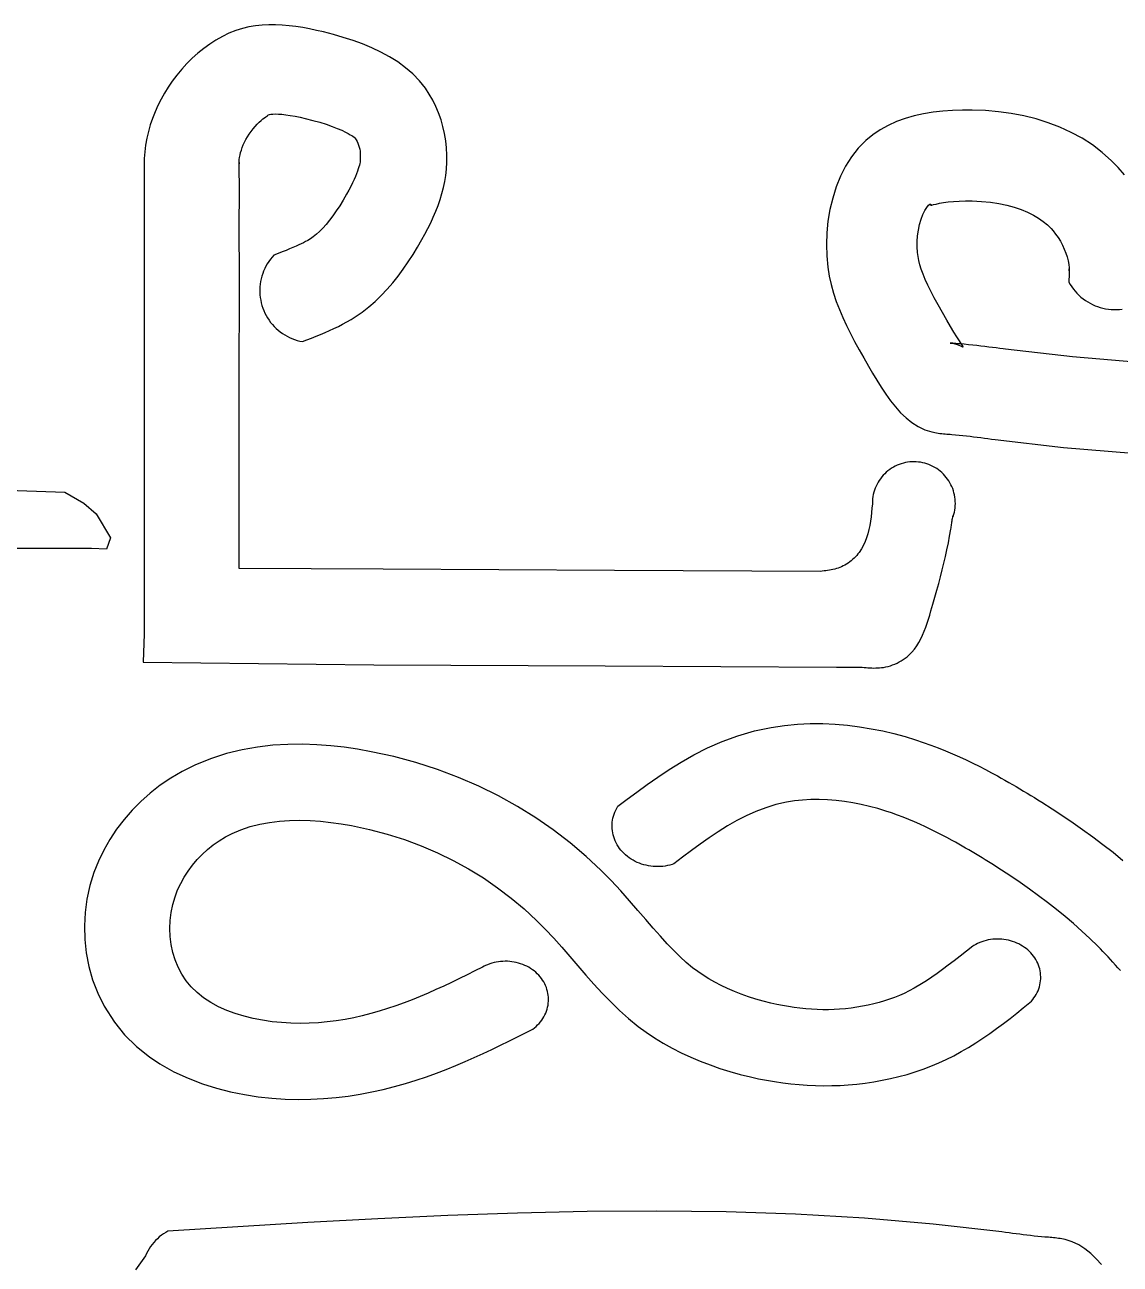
# Model space of a CAD drawing. Extents: x -2.65 to 2.61, y -1.31 to 1.34.
# Drawn here: x -1.019 to -0.416, y -0.213 to 0.469 of the extents above; entities that cross this region are included whole.
import ezdxf

# ---------------------------------------------------------------- set-up
doc = ezdxf.new("R2010")
doc.units = 0
doc.layers.add('2', color=7, linetype='CONTINUOUS')

msp = doc.modelspace()

# ---------------------------------------------------------------- linework, layer by layer
at = {"layer": '2', "color": 7, "linetype": 'CONTINUOUS', "flags": 128}
for points in [[(-0.508091, 0.198581), (-0.507832, 0.198715), (-0.507485, 0.199859), (-0.507199, 0.201019), (-0.506974, 0.202193), (-0.506811, 0.203377), (-0.50671, 0.204568), (-0.506671, 0.205762), (-0.506695, 0.206957), (-0.506781, 0.208149), (-0.50693, 0.209335), (-0.50714, 0.210511), (-0.507412, 0.211675), (-0.507744, 0.212823), (-0.508136, 0.213952), (-0.508587, 0.215059), (-0.509095, 0.216141), (-0.509658, 0.217194), (-0.510276, 0.218217), (-0.510947, 0.219206), (-0.511669, 0.220159), (-0.512439, 0.221073), (-0.513257, 0.221945), (-0.514118, 0.222773), (-0.515022, 0.223554), (-0.515966, 0.224288), (-0.516947, 0.224971), (-0.517962, 0.225602), (-0.519009, 0.226178), (-0.520084, 0.226699), (-0.521185, 0.227164), (-0.522309, 0.22757), (-0.523453, 0.227916), (-0.524613, 0.228202), (-0.525787, 0.228427), (-0.526971, 0.228591), (-0.528162, 0.228692), (-0.529356, 0.228731), (-0.530551, 0.228707), (-0.531743, 0.22862), (-0.532929, 0.228472), (-0.534105, 0.228261), (-0.535269, 0.227989), (-0.536417, 0.227657), (-0.537546, 0.227265), (-0.538653, 0.226815), (-0.539735, 0.226307), (-0.540789, 0.225743), (-0.541812, 0.225125), (-0.542801, 0.224454), (-0.543753, 0.223733), (-0.544667, 0.222962), (-0.545539, 0.222145), (-0.546367, 0.221283), (-0.547149, 0.220379), (-0.547882, 0.219435), (-0.548565, 0.218455), (-0.549196, 0.21744), (-0.549773, 0.216393), (-0.550294, 0.215317), (-0.550758, 0.214216), (-0.551164, 0.213092), (-0.55151, 0.211948), (-0.551797, 0.210788), (-0.552022, 0.209614), (-0.552185, 0.20843), (-0.552286, 0.20724), (-0.552325, 0.206045), (-0.552324, 0.205651), (-0.552552, 0.203234), (-0.552796, 0.200826), (-0.553072, 0.198433), (-0.553396, 0.196063), (-0.553783, 0.193725), (-0.55425, 0.191427), (-0.554813, 0.189175), (-0.555487, 0.186979), (-0.556289, 0.184845), (-0.557234, 0.182783), (-0.558339, 0.180799), (-0.559619, 0.178901), (-0.560259, 0.178074), (-0.560936, 0.17727), (-0.561649, 0.176489), (-0.562395, 0.175736), (-0.563172, 0.175012), (-0.56398, 0.174321), (-0.564815, 0.173664), (-0.565677, 0.173046), (-0.566562, 0.172467), (-0.56747, 0.171931), (-0.568399, 0.171441), (-0.569346, 0.170998), (-0.570256, 0.170626), (-0.57118, 0.170295), (-0.572116, 0.170001), (-0.573063, 0.169741), (-0.57402, 0.169512), (-0.574986, 0.169309), (-0.575959, 0.169128), (-0.576939, 0.168966), (-0.577924, 0.168819), (-0.578912, 0.168683), (-0.579903, 0.168555), (-0.580895, 0.16843), (-0.694221, 0.168961), (-0.821516, 0.169615), (-0.900646, 0.170039), (-0.900648, 0.179353), (-0.900652, 0.194139), (-0.900653, 0.208924), (-0.900654, 0.223709), (-0.900653, 0.238492), (-0.90065, 0.253275), (-0.900646, 0.268057), (-0.900639, 0.282838), (-0.900629, 0.297622), (-0.900627, 0.301652), (-0.900624, 0.305685), (-0.900621, 0.30972), (-0.900618, 0.313757), (-0.900616, 0.317796), (-0.900615, 0.321837), (-0.900614, 0.32588), (-0.900614, 0.329925), (-0.900616, 0.333973), (-0.900619, 0.338023), (-0.900623, 0.342075), (-0.90063, 0.346121), (-0.900633, 0.347899), (-0.900636, 0.349671), (-0.900639, 0.351436), (-0.900642, 0.353196), (-0.900645, 0.354949), (-0.900647, 0.356696), (-0.900647, 0.358436), (-0.900647, 0.360171), (-0.900645, 0.361899), (-0.900642, 0.363621), (-0.900637, 0.365337), (-0.90063, 0.367057), (-0.900623, 0.368479), (-0.900615, 0.369923), (-0.900606, 0.37139), (-0.900598, 0.37288), (-0.900591, 0.374392), (-0.900585, 0.375928), (-0.900583, 0.377486), (-0.900583, 0.379068), (-0.900588, 0.380672), (-0.900598, 0.382299), (-0.900614, 0.383949), (-0.900637, 0.38557), (-0.900654, 0.386617), (-0.900672, 0.387594), (-0.900689, 0.388502), (-0.900704, 0.38934), (-0.900716, 0.390109), (-0.900724, 0.390808), (-0.900728, 0.391437), (-0.900729, 0.391996), (-0.900727, 0.392485), (-0.900722, 0.392904), (-0.900715, 0.393252), (-0.900773, 0.392556), (-0.900755, 0.3937), (-0.900667, 0.394899), (-0.900504, 0.396153), (-0.90026, 0.397458), (-0.899934, 0.398808), (-0.899521, 0.400198), (-0.899019, 0.40162), (-0.898428, 0.403068), (-0.897747, 0.404531), (-0.896977, 0.406003), (-0.89612, 0.407474), (-0.895226, 0.408872), (-0.894156, 0.410387), (-0.893037, 0.411829), (-0.891892, 0.413174), (-0.890748, 0.414404), (-0.889632, 0.415501), (-0.888575, 0.416454), (-0.887607, 0.417257), (-0.886759, 0.417908), (-0.886062, 0.418415), (-0.885542, 0.41879), (-0.885218, 0.419057), (-0.884891, 0.419294), (-0.884581, 0.419479), (-0.884032, 0.419668), (-0.883215, 0.419835), (-0.882118, 0.419958), (-0.880738, 0.420011), (-0.879081, 0.419977), (-0.877159, 0.419842), (-0.874985, 0.419597), (-0.872578, 0.419237), (-0.869952, 0.418761), (-0.867125, 0.418174), (-0.864348, 0.41754), (-0.860227, 0.41651), (-0.856361, 0.415437), (-0.852795, 0.414333), (-0.84957, 0.413213), (-0.846725, 0.412105), (-0.844292, 0.411044), (-0.84229, 0.410072), (-0.84072, 0.409234), (-0.839558, 0.408576), (-0.83875, 0.408127), (-0.838211, 0.40789), (-0.83741, 0.407173), (-0.837082, 0.406892), (-0.836687, 0.406415), (-0.836255, 0.405757), (-0.835816, 0.404939), (-0.835395, 0.403988), (-0.83501, 0.402933), (-0.834676, 0.401808), (-0.834403, 0.400649), (-0.834196, 0.39949), (-0.834054, 0.398369), (-0.834057, 0.39445), (-0.834198, 0.393439), (-0.834351, 0.392775), (-0.834561, 0.391892), (-0.834834, 0.390896), (-0.83518, 0.389774), (-0.835612, 0.388515), (-0.836142, 0.387115), (-0.836777, 0.385572), (-0.837524, 0.38389), (-0.838387, 0.382073), (-0.839368, 0.380124), (-0.840467, 0.378049), (-0.84168, 0.375854), (-0.843566, 0.372596), (-0.845421, 0.369582), (-0.847291, 0.366731), (-0.849169, 0.36406), (-0.851043, 0.361584), (-0.852903, 0.359315), (-0.854734, 0.357266), (-0.856525, 0.355443), (-0.858259, 0.35385), (-0.859924, 0.352485), (-0.861509, 0.351342), (-0.863006, 0.350408), (-0.863291, 0.350295), (-0.864216, 0.349787), (-0.86529, 0.349228), (-0.866515, 0.348622), (-0.867894, 0.347973), (-0.869426, 0.347284), (-0.87111, 0.346557), (-0.872942, 0.345792), (-0.87492, 0.344991), (-0.87704, 0.344151), (-0.879296, 0.343269), (-0.881686, 0.342343), (-0.882627, 0.341261), (-0.883561, 0.340098), (-0.884432, 0.338888), (-0.885239, 0.337634), (-0.885979, 0.336339), (-0.88665, 0.335008), (-0.88725, 0.333643), (-0.887779, 0.332248), (-0.888233, 0.330828), (-0.888613, 0.329386), (-0.888917, 0.327926), (-0.889144, 0.326452), (-0.889293, 0.324969), (-0.889365, 0.323479), (-0.889358, 0.321988), (-0.889274, 0.320499), (-0.889112, 0.319017), (-0.888872, 0.317545), (-0.888556, 0.316088), (-0.888163, 0.314649), (-0.887697, 0.313233), (-0.887156, 0.311844), (-0.886544, 0.310484), (-0.885861, 0.309158), (-0.88511, 0.30787), (-0.884292, 0.306623), (-0.883411, 0.30542), (-0.882467, 0.304266), (-0.881465, 0.303162), (-0.880406, 0.302112), (-0.879293, 0.301119), (-0.87813, 0.300186), (-0.87692, 0.299314), (-0.875666, 0.298508), (-0.874371, 0.297768), (-0.87304, 0.297096), (-0.871675, 0.296496), (-0.870281, 0.295968), (-0.86886, 0.295513), (-0.867418, 0.295133), (-0.86595, 0.294828), (-0.863431, 0.295805), (-0.860917, 0.296787), (-0.85841, 0.297783), (-0.855917, 0.298798), (-0.85344, 0.299838), (-0.850984, 0.300911), (-0.848554, 0.302021), (-0.846153, 0.303177), (-0.843785, 0.304383), (-0.841456, 0.305647), (-0.839168, 0.306974), (-0.836927, 0.308372), (-0.833112, 0.311007), (-0.829448, 0.313863), (-0.825931, 0.316922), (-0.822557, 0.320168), (-0.81932, 0.323586), (-0.816218, 0.327158), (-0.813245, 0.33087), (-0.810397, 0.334704), (-0.807669, 0.338644), (-0.805057, 0.342674), (-0.802557, 0.346778), (-0.800165, 0.350939), (-0.798488, 0.354001), (-0.796876, 0.357086), (-0.79534, 0.360197), (-0.793889, 0.363335), (-0.792535, 0.366502), (-0.791287, 0.369701), (-0.790156, 0.372931), (-0.789153, 0.376196), (-0.788287, 0.379498), (-0.78757, 0.382837), (-0.787011, 0.386216), (-0.786621, 0.389636), (-0.786395, 0.393521), (-0.786392, 0.39744), (-0.786611, 0.401374), (-0.78705, 0.405303), (-0.787706, 0.409206), (-0.788579, 0.413064), (-0.789665, 0.416856), (-0.790962, 0.420563), (-0.79247, 0.424165), (-0.794185, 0.427641), (-0.796105, 0.430972), (-0.79823, 0.434138), (-0.801522, 0.438249), (-0.805173, 0.442018), (-0.809152, 0.445466), (-0.813425, 0.44861), (-0.81796, 0.45147), (-0.822726, 0.454064), (-0.827689, 0.456411), (-0.832818, 0.45853), (-0.83808, 0.460439), (-0.843443, 0.462157), (-0.848874, 0.463703), (-0.854341, 0.465096), (-0.858146, 0.46598), (-0.861949, 0.466784), (-0.865745, 0.467492), (-0.869529, 0.468089), (-0.873296, 0.46856), (-0.877044, 0.468889), (-0.880766, 0.469062), (-0.884458, 0.469061), (-0.888117, 0.468874), (-0.891737, 0.468483), (-0.895314, 0.467874), (-0.898843, 0.467031), (-0.902616, 0.465839), (-0.906319, 0.46437), (-0.909943, 0.46264), (-0.913479, 0.460665), (-0.916918, 0.458462), (-0.920251, 0.456046), (-0.923471, 0.453434), (-0.926566, 0.450643), (-0.92953, 0.447689), (-0.932353, 0.444587), (-0.935026, 0.441355), (-0.93754, 0.438008), (-0.939742, 0.434785), (-0.941793, 0.431482), (-0.943688, 0.428105), (-0.945423, 0.424661), (-0.946992, 0.421157), (-0.948391, 0.417597), (-0.949616, 0.413989), (-0.950663, 0.410339), (-0.951526, 0.406653), (-0.9522, 0.402937), (-0.952683, 0.399197), (-0.952967, 0.395441), (-0.953008, 0.394476), (-0.953037, 0.39351), (-0.953056, 0.392543), (-0.953065, 0.391576), (-0.953066, 0.390609), (-0.953061, 0.389641), (-0.953051, 0.388673), (-0.953036, 0.387705), (-0.95302, 0.386737), (-0.953002, 0.385768), (-0.952984, 0.3848), (-0.952967, 0.383832), (-0.952948, 0.382379), (-0.952934, 0.380928), (-0.952925, 0.379476), (-0.952921, 0.378025), (-0.952921, 0.376573), (-0.952923, 0.375122), (-0.952928, 0.373672), (-0.952935, 0.372221), (-0.952943, 0.37077), (-0.952952, 0.369319), (-0.95296, 0.367869), (-0.952967, 0.366418), (-0.952975, 0.364645), (-0.95298, 0.362871), (-0.952983, 0.361098), (-0.952985, 0.359324), (-0.952985, 0.357551), (-0.952985, 0.355777), (-0.952983, 0.354003), (-0.95298, 0.35223), (-0.952977, 0.350456), (-0.952974, 0.348682), (-0.952971, 0.346908), (-0.952967, 0.345134), (-0.952961, 0.341103), (-0.952957, 0.337072), (-0.952954, 0.333041), (-0.952952, 0.32901), (-0.952952, 0.324979), (-0.952953, 0.320948), (-0.952954, 0.316917), (-0.952956, 0.312886), (-0.952959, 0.308855), (-0.952961, 0.304824), (-0.952964, 0.300794), (-0.952967, 0.296763), (-0.952977, 0.281974), (-0.952984, 0.267184), (-0.952988, 0.252395), (-0.952991, 0.237605), (-0.952992, 0.222816), (-0.952991, 0.208026), (-0.952989, 0.193236), (-0.952986, 0.178446), (-0.952982, 0.163656), (-0.952978, 0.148866), (-0.952973, 0.134076), (-0.953477, 0.118537), (-0.826658, 0.117105), (-0.69934, 0.116451), (-0.572046, 0.115855), (-0.559011, 0.115803), (-0.557943, 0.115703), (-0.556875, 0.115606), (-0.555807, 0.115518), (-0.55474, 0.11544), (-0.553674, 0.115378), (-0.552609, 0.115334), (-0.551544, 0.115313), (-0.550481, 0.115318), (-0.54942, 0.115353), (-0.548359, 0.115421), (-0.547301, 0.115528), (-0.546244, 0.115675), (-0.544965, 0.115913), (-0.543693, 0.116216), (-0.542432, 0.116581), (-0.541187, 0.117006), (-0.539961, 0.11749), (-0.538758, 0.118031), (-0.537583, 0.118627), (-0.536439, 0.119276), (-0.535331, 0.119976), (-0.534263, 0.120724), (-0.533238, 0.121521), (-0.532262, 0.122362), (-0.530671, 0.123942), (-0.529227, 0.125643), (-0.527917, 0.127454), (-0.52673, 0.129362), (-0.525652, 0.131356), (-0.52467, 0.133422), (-0.523773, 0.13555), (-0.522947, 0.137726), (-0.522179, 0.13994), (-0.521458, 0.142178), (-0.52077, 0.144429), (-0.520103, 0.14668), (-0.51899, 0.150492), (-0.517903, 0.154274), (-0.516847, 0.158034), (-0.515823, 0.161775), (-0.514834, 0.165504), (-0.513884, 0.169224), (-0.512976, 0.172942), (-0.512112, 0.176662), (-0.511295, 0.180389), (-0.510529, 0.184129), (-0.509816, 0.187887), (-0.50916, 0.191668), (-0.509052, 0.192324), (-0.508946, 0.19298), (-0.508842, 0.193637), (-0.508739, 0.194295), (-0.508637, 0.194954), (-0.508536, 0.195612), (-0.508436, 0.196272), (-0.508336, 0.196931), (-0.508238, 0.197591), (-0.50814, 0.198251), (-0.508042, 0.198911), (-0.508091, 0.198581)], [(-0.981971, 0.180986), (-1.172675, 0.180986), (-1.209101, 0.174558), (-1.232671, 0.155273), (-1.264812, 0.125275), (-1.279812, 0.086706), (-1.294811, 0.043851), (-1.29741, 0.025811), (-1.311707, 0.015088), (-1.331663, 0.012408), (-1.357874, 0.034746), (-1.366511, 0.047256), (-1.381702, 0.09938), (-1.377532, 0.141671), (-1.362044, 0.169967), (-1.330769, 0.198859), (-1.268221, 0.221495), (-0.996586, 0.211964), (-0.986161, 0.206007), (-0.97931, 0.20005), (-0.971566, 0.186945), (-0.973651, 0.18069), (-0.981971, 0.180986)], [(-0.739198, -0.083309), (-0.738258, -0.082588), (-0.737362, -0.081825), (-0.736512, -0.081022), (-0.73571, -0.08018), (-0.73496, -0.079302), (-0.734262, -0.07839), (-0.733619, -0.077448), (-0.733032, -0.076476), (-0.732504, -0.075479), (-0.732035, -0.074459), (-0.731627, -0.073418), (-0.731281, -0.07236), (-0.730998, -0.071287), (-0.730778, -0.070202), (-0.730623, -0.069109), (-0.730533, -0.06801), (-0.730507, -0.066908), (-0.730547, -0.065807), (-0.730651, -0.064709), (-0.73082, -0.063617), (-0.731053, -0.062535), (-0.73135, -0.061465), (-0.73171, -0.06041), (-0.732131, -0.059374), (-0.732613, -0.058358), (-0.733154, -0.057366), (-0.733752, -0.056401), (-0.734407, -0.055464), (-0.735116, -0.05456), (-0.735878, -0.053689), (-0.73669, -0.052856), (-0.73755, -0.052061), (-0.738456, -0.051307), (-0.739405, -0.050596), (-0.740394, -0.04993), (-0.741422, -0.049311), (-0.742485, -0.04874), (-0.74358, -0.04822), (-0.744704, -0.047751), (-0.745854, -0.047335), (-0.747027, -0.046973), (-0.74822, -0.046666), (-0.749429, -0.046415), (-0.750652, -0.04622), (-0.751884, -0.046083), (-0.753123, -0.046002), (-0.754365, -0.04598), (-0.755606, -0.046015), (-0.756844, -0.046107), (-0.758074, -0.046257), (-0.759294, -0.046464), (-0.7605, -0.046727), (-0.761689, -0.047046), (-0.762858, -0.04742), (-0.764002, -0.047847), (-0.76512, -0.048327), (-0.765943, -0.048723), (-0.766768, -0.04914), (-0.771015, -0.051277), (-0.77527, -0.053399), (-0.779534, -0.055497), (-0.783813, -0.057563), (-0.78811, -0.059589), (-0.792427, -0.061567), (-0.79677, -0.06349), (-0.80114, -0.065349), (-0.805542, -0.067137), (-0.80998, -0.068844), (-0.814456, -0.070465), (-0.819015, -0.072003), (-0.823618, -0.073435), (-0.828266, -0.074753), (-0.83296, -0.075948), (-0.8377, -0.07701), (-0.842488, -0.077932), (-0.847324, -0.078705), (-0.85221, -0.07932), (-0.857147, -0.079768), (-0.862134, -0.080041), (-0.867174, -0.08013), (-0.872266, -0.080027), (-0.877452, -0.079718), (-0.882653, -0.079195), (-0.887833, -0.078448), (-0.892953, -0.077467), (-0.897974, -0.076242), (-0.902858, -0.074764), (-0.907566, -0.073023), (-0.912062, -0.071009), (-0.916305, -0.068713), (-0.920257, -0.066125), (-0.923881, -0.063235), (-0.927137, -0.060034), (-0.92987, -0.05669), (-0.932236, -0.05309), (-0.934235, -0.049266), (-0.93587, -0.045253), (-0.937141, -0.041087), (-0.93805, -0.0368), (-0.938597, -0.032428), (-0.938784, -0.028004), (-0.938612, -0.023564), (-0.938083, -0.019141), (-0.937197, -0.01477), (-0.935956, -0.010485), (-0.934559, -0.00678), (-0.932897, -0.003181), (-0.930983, 0.000298), (-0.92883, 0.003647), (-0.926451, 0.006853), (-0.923859, 0.009904), (-0.921069, 0.012787), (-0.918093, 0.015493), (-0.914945, 0.018007), (-0.911638, 0.020319), (-0.908186, 0.022416), (-0.904601, 0.024286), (-0.89972, 0.026383), (-0.894657, 0.028092), (-0.889434, 0.029434), (-0.884074, 0.030432), (-0.878599, 0.031107), (-0.873033, 0.03148), (-0.867396, 0.031575), (-0.861712, 0.031413), (-0.856003, 0.031016), (-0.850292, 0.030405), (-0.844601, 0.029603), (-0.838952, 0.028632), (-0.829014, 0.026525), (-0.819297, 0.023962), (-0.809813, 0.020958), (-0.800574, 0.017527), (-0.791594, 0.013684), (-0.782885, 0.009443), (-0.774461, 0.00482), (-0.766333, -0.000172), (-0.758516, -0.005517), (-0.75102, -0.0112), (-0.743861, -0.017207), (-0.737049, -0.023524), (-0.732279, -0.028335), (-0.727663, -0.033269), (-0.723162, -0.038292), (-0.718734, -0.04337), (-0.714341, -0.048466), (-0.709942, -0.053547), (-0.705497, -0.058578), (-0.700968, -0.063524), (-0.696313, -0.06835), (-0.691493, -0.073023), (-0.686468, -0.077506), (-0.681198, -0.081765), (-0.676766, -0.085005), (-0.672164, -0.088077), (-0.667402, -0.090982), (-0.662494, -0.09372), (-0.657453, -0.09629), (-0.65229, -0.098693), (-0.647019, -0.100929), (-0.641651, -0.102996), (-0.6362, -0.104895), (-0.630677, -0.106626), (-0.625096, -0.108188), (-0.619468, -0.109582), (-0.615045, -0.110554), (-0.610603, -0.11142), (-0.606145, -0.11218), (-0.601671, -0.112832), (-0.597185, -0.113373), (-0.592687, -0.113803), (-0.588181, -0.114118), (-0.583667, -0.114319), (-0.579148, -0.114401), (-0.574625, -0.114365), (-0.570101, -0.114208), (-0.565577, -0.113928), (-0.560889, -0.113507), (-0.556211, -0.112952), (-0.55155, -0.112263), (-0.546916, -0.11144), (-0.542314, -0.110483), (-0.537754, -0.109392), (-0.533243, -0.108166), (-0.528788, -0.106806), (-0.524397, -0.105311), (-0.520078, -0.103682), (-0.515838, -0.101919), (-0.511686, -0.10002), (-0.507492, -0.097918), (-0.503391, -0.095685), (-0.499374, -0.093331), (-0.495433, -0.090869), (-0.49156, -0.088311), (-0.487747, -0.085669), (-0.483984, -0.082955), (-0.480263, -0.080182), (-0.476576, -0.07736), (-0.472915, -0.074502), (-0.46927, -0.07162), (-0.465634, -0.068726), (-0.464837, -0.067882), (-0.464091, -0.067001), (-0.463398, -0.066087), (-0.462759, -0.065142), (-0.462178, -0.064169), (-0.461654, -0.06317), (-0.461191, -0.062148), (-0.460788, -0.061106), (-0.460447, -0.060047), (-0.460169, -0.058973), (-0.459955, -0.057888), (-0.459805, -0.056795), (-0.45972, -0.055696), (-0.4597, -0.054594), (-0.459744, -0.053493), (-0.459854, -0.052396), (-0.460028, -0.051305), (-0.460267, -0.050224), (-0.460569, -0.049156), (-0.460933, -0.048103), (-0.461359, -0.047068), (-0.461846, -0.046054), (-0.462391, -0.045065), (-0.462995, -0.044102), (-0.463654, -0.043169), (-0.464367, -0.042267), (-0.465133, -0.0414), (-0.465949, -0.040569), (-0.466812, -0.039778), (-0.467721, -0.039027), (-0.468673, -0.03832), (-0.469666, -0.037658), (-0.470696, -0.037043), (-0.471761, -0.036477), (-0.472858, -0.035961), (-0.473984, -0.035497), (-0.475136, -0.035085), (-0.476311, -0.034728), (-0.477505, -0.034426), (-0.478715, -0.034179), (-0.479938, -0.033989), (-0.481171, -0.033856), (-0.482409, -0.033781), (-0.483651, -0.033763), (-0.484892, -0.033802), (-0.486129, -0.0339), (-0.487358, -0.034054), (-0.488577, -0.034266), (-0.489781, -0.034534), (-0.490968, -0.034857), (-0.492134, -0.035235), (-0.493277, -0.035667), (-0.494392, -0.036151), (-0.495478, -0.036686), (-0.49653, -0.037271), (-0.497095, -0.037614), (-0.500618, -0.040418), (-0.504035, -0.043121), (-0.507352, -0.045712), (-0.510573, -0.048183), (-0.513702, -0.050523), (-0.516742, -0.052725), (-0.519694, -0.054784), (-0.522559, -0.056695), (-0.525341, -0.058455), (-0.529357, -0.060809), (-0.532142, -0.062298), (-0.534857, -0.063627), (-0.537422, -0.064765), (-0.540081, -0.06584), (-0.542831, -0.066847), (-0.545664, -0.067782), (-0.548573, -0.068644), (-0.55155, -0.069427), (-0.554585, -0.070129), (-0.557671, -0.070747), (-0.560798, -0.071279), (-0.563955, -0.071724), (-0.567134, -0.072079), (-0.570323, -0.072344), (-0.573376, -0.072512), (-0.576467, -0.0726), (-0.579573, -0.072606), (-0.582693, -0.07253), (-0.585829, -0.072373), (-0.588979, -0.072135), (-0.592144, -0.071816), (-0.595322, -0.071416), (-0.598512, -0.070935), (-0.601714, -0.070374), (-0.604925, -0.069732), (-0.608145, -0.06901), (-0.612427, -0.067931), (-0.6165, -0.066766), (-0.620506, -0.065485), (-0.62443, -0.064091), (-0.628257, -0.062589), (-0.631973, -0.060982), (-0.635564, -0.059278), (-0.639018, -0.057482), (-0.642322, -0.055599), (-0.645466, -0.053638), (-0.648442, -0.051605), (-0.651241, -0.049506), (-0.654737, -0.04661), (-0.658084, -0.043552), (-0.661558, -0.040131), (-0.665169, -0.03635), (-0.668932, -0.032221), (-0.67286, -0.027764), (-0.676977, -0.023006), (-0.68131, -0.017978), (-0.685899, -0.012716), (-0.690786, -0.007257), (-0.696024, -0.001643), (-0.701672, 0.00408), (-0.709817, 0.011686), (-0.718647, 0.019167), (-0.727905, 0.026256), (-0.737575, 0.032935), (-0.747645, 0.039186), (-0.7581, 0.044989), (-0.768925, 0.050324), (-0.780104, 0.055172), (-0.791619, 0.059513), (-0.803454, 0.063325), (-0.815589, 0.066589), (-0.828002, 0.069285), (-0.835637, 0.070637), (-0.842902, 0.071685), (-0.850367, 0.072513), (-0.858027, 0.073082), (-0.865881, 0.073351), (-0.873926, 0.07327), (-0.882155, 0.072785), (-0.890557, 0.071832), (-0.899107, 0.070341), (-0.907766, 0.068239), (-0.916473, 0.065449), (-0.925139, 0.061902), (-0.932069, 0.058444), (-0.938253, 0.054808), (-0.944104, 0.050838), (-0.949616, 0.046556), (-0.954787, 0.04198), (-0.95961, 0.037126), (-0.964078, 0.032006), (-0.96818, 0.026631), (-0.971905, 0.02101), (-0.975237, 0.015153), (-0.978155, 0.009068), (-0.980638, 0.002767), (-0.982828, -0.004367), (-0.984453, -0.011744), (-0.985462, -0.01915), (-0.98587, -0.026571), (-0.985677, -0.033995), (-0.984875, -0.041413), (-0.983443, -0.04881), (-0.981348, -0.056172), (-0.978544, -0.063473), (-0.974974, -0.07068), (-0.96939, -0.07954), (-0.9638, -0.086379), (-0.957208, -0.092859), (-0.950064, -0.098557), (-0.944283, -0.102342), (-0.936596, -0.106692), (-0.928803, -0.110333), (-0.920982, -0.113344), (-0.913184, -0.115801), (-0.905443, -0.117768), (-0.897781, -0.119303), (-0.890215, -0.12045), (-0.882758, -0.12125), (-0.875419, -0.12173), (-0.868253, -0.121917), (-0.861196, -0.12183), (-0.854245, -0.121486), (-0.847412, -0.1209), (-0.840707, -0.120088), (-0.834137, -0.119067), (-0.827706, -0.117856), (-0.821418, -0.116471), (-0.815275, -0.11493), (-0.809276, -0.113249), (-0.803422, -0.111444), (-0.797709, -0.109532), (-0.79218, -0.107544), (-0.786791, -0.105481), (-0.781533, -0.103355), (-0.7764, -0.101179), (-0.771388, -0.098965), (-0.766489, -0.096725), (-0.761699, -0.09447), (-0.757013, -0.092209), (-0.752424, -0.089954), (-0.747929, -0.087712), (-0.743521, -0.085495), (-0.739198, -0.083309)]]:
    msp.add_lwpolyline(points, close=True, dxfattribs=at).dxf.unprotected_set("ltscale", 0)
for points in [[(-0.413644, 0.386573), (-0.417074, 0.390553), (-0.420713, 0.394294), (-0.42582, 0.398846), (-0.431241, 0.402955), (-0.436952, 0.406633), (-0.442929, 0.40989), (-0.449147, 0.412738), (-0.455582, 0.415189), (-0.462209, 0.417253), (-0.469004, 0.418941), (-0.475942, 0.420266), (-0.482999, 0.421238), (-0.49015, 0.421869), (-0.497371, 0.42217), (-0.502788, 0.422182), (-0.508203, 0.421999), (-0.513586, 0.421602), (-0.518908, 0.420973), (-0.524142, 0.420095), (-0.529259, 0.418949), (-0.534231, 0.417518), (-0.539029, 0.415783), (-0.543624, 0.413726), (-0.547988, 0.411329), (-0.552093, 0.408574), (-0.55591, 0.405444), (-0.560063, 0.401201), (-0.563767, 0.39646), (-0.567026, 0.391284), (-0.569842, 0.385738), (-0.572219, 0.379887), (-0.57416, 0.373794), (-0.575667, 0.367524), (-0.576745, 0.36114), (-0.577395, 0.354707), (-0.577622, 0.348289), (-0.577428, 0.34195), (-0.576816, 0.335755), (-0.576023, 0.330892), (-0.574976, 0.326147), (-0.573695, 0.321503), (-0.572196, 0.316942), (-0.570498, 0.312448), (-0.568618, 0.308003), (-0.566575, 0.30359), (-0.564385, 0.299191), (-0.562066, 0.29479), (-0.559637, 0.290369), (-0.557114, 0.28591), (-0.554516, 0.281398), (-0.552242, 0.27749), (-0.549909, 0.27358), (-0.5475, 0.269715), (-0.545, 0.265947), (-0.54239, 0.262323), (-0.539655, 0.258893), (-0.536777, 0.255708), (-0.53374, 0.252815), (-0.530528, 0.250264), (-0.527124, 0.248105), (-0.52351, 0.246387), (-0.519671, 0.245159), (-0.518781, 0.244956), (-0.51788, 0.244778), (-0.516969, 0.244621), (-0.516049, 0.244484), (-0.515122, 0.244363), (-0.514188, 0.244256), (-0.51325, 0.244161), (-0.512307, 0.244074), (-0.511362, 0.243994), (-0.510415, 0.243918), (-0.509468, 0.243842), (-0.508521, 0.243766), (-0.506517, 0.24359), (-0.504521, 0.243399), (-0.502532, 0.243193), (-0.50055, 0.242974), (-0.498573, 0.242744), (-0.4966, 0.242505), (-0.494632, 0.242259), (-0.492667, 0.242007), (-0.490705, 0.241751), (-0.488745, 0.241493), (-0.486786, 0.241235), (-0.484827, 0.240978), (-0.447084, 0.236657), (-0.409212, 0.233452)], [(-0.405664, 0.283331), (-0.442131, 0.286417), (-0.47914, 0.290654), (-0.480287, 0.290811), (-0.48221, 0.291064), (-0.484181, 0.291324), (-0.486201, 0.291587), (-0.48827, 0.291853), (-0.490388, 0.292118), (-0.492557, 0.292381), (-0.494777, 0.29264), (-0.497048, 0.292891), (-0.49937, 0.293133), (-0.501744, 0.293362), (-0.504169, 0.293576), (-0.505427, 0.293679), (-0.506453, 0.29376), (-0.507338, 0.293832), (-0.508082, 0.293895), (-0.508682, 0.293952), (-0.509134, 0.294), (-0.509437, 0.294039), (-0.509067, 0.294004), (-0.508563, 0.29391), (-0.508281, 0.294011), (-0.505654, 0.293261), (-0.503751, 0.292489), (-0.502648, 0.291971), (-0.502288, 0.291909), (-0.50255, 0.292408), (-0.503301, 0.2935), (-0.504426, 0.295166), (-0.505838, 0.297361), (-0.507476, 0.300027), (-0.509303, 0.303107), (-0.511302, 0.306548), (-0.513782, 0.310857), (-0.516119, 0.314991), (-0.518246, 0.318869), (-0.520147, 0.322495), (-0.521815, 0.325875), (-0.523247, 0.329014), (-0.524446, 0.331922), (-0.525423, 0.334614), (-0.526193, 0.337112), (-0.526777, 0.339446), (-0.527196, 0.341661), (-0.52747, 0.343811), (-0.52767, 0.346863), (-0.527646, 0.349819), (-0.527427, 0.352942), (-0.526999, 0.356109), (-0.526365, 0.359202), (-0.525545, 0.362106), (-0.524577, 0.364712), (-0.523518, 0.366921), (-0.522445, 0.368644), (-0.521456, 0.369819), (-0.520662, 0.370419), (-0.520177, 0.370471), (-0.520387, 0.369913), (-0.520128, 0.36981), (-0.519556, 0.369899), (-0.5186, 0.370146), (-0.517225, 0.370499), (-0.515425, 0.370901), (-0.513217, 0.371303), (-0.510635, 0.371662), (-0.507722, 0.371947), (-0.504526, 0.372134), (-0.501097, 0.37221), (-0.497485, 0.37217), (-0.49223, 0.371912), (-0.487392, 0.371431), (-0.482765, 0.370734), (-0.478381, 0.369828), (-0.474268, 0.368729), (-0.470449, 0.36745), (-0.466941, 0.366012), (-0.463751, 0.364432), (-0.460878, 0.362729), (-0.45831, 0.360917), (-0.456023, 0.359), (-0.453984, 0.35697), (-0.452914, 0.355689), (-0.451517, 0.353929), (-0.45017, 0.352023), (-0.448905, 0.349999), (-0.447749, 0.347889), (-0.446726, 0.345727), (-0.445852, 0.34355), (-0.445143, 0.341396), (-0.444604, 0.339304), (-0.444239, 0.337312), (-0.444042, 0.335456), (-0.444003, 0.333769), (-0.444108, 0.334879), (-0.444098, 0.334514), (-0.444091, 0.334089), (-0.444087, 0.333603), (-0.444086, 0.333055), (-0.44409, 0.332445), (-0.444099, 0.331773), (-0.444113, 0.331039), (-0.444131, 0.330243), (-0.444154, 0.329385), (-0.44418, 0.328464), (-0.444209, 0.327481), (-0.443447, 0.32617), (-0.442618, 0.3249), (-0.441723, 0.323675), (-0.440765, 0.322499), (-0.439747, 0.321375), (-0.438672, 0.320305), (-0.437542, 0.319293), (-0.436361, 0.318342), (-0.435131, 0.317454), (-0.433857, 0.316631), (-0.432542, 0.315876), (-0.431188, 0.315191), (-0.429801, 0.314578), (-0.428384, 0.314038), (-0.42694, 0.313573), (-0.425474, 0.313185), (-0.423989, 0.312873), (-0.422491, 0.31264), (-0.420982, 0.312485), (-0.419467, 0.31241), (-0.41795, 0.312414), (-0.416436, 0.312498), (-0.414928, 0.31266)], [(-0.415879, -0.051034), (-0.417225, -0.049535), (-0.418576, -0.048039), (-0.419933, -0.046548), (-0.421297, -0.045063), (-0.422669, -0.043584), (-0.424051, -0.042113), (-0.425444, -0.04065), (-0.426849, -0.039197), (-0.428267, -0.037754), (-0.432594, -0.033503), (-0.437043, -0.02935), (-0.441607, -0.02529), (-0.446277, -0.021322), (-0.451048, -0.017442), (-0.45591, -0.013647), (-0.460858, -0.009932), (-0.465882, -0.006296), (-0.470977, -0.002734), (-0.476135, 0.000756), (-0.481348, 0.004177), (-0.486608, 0.007534), (-0.488402, 0.008658), (-0.490201, 0.009775), (-0.492004, 0.010885), (-0.493813, 0.011986), (-0.495627, 0.013079), (-0.497447, 0.014163), (-0.499272, 0.015239), (-0.501102, 0.016305), (-0.502939, 0.017362), (-0.504782, 0.018409), (-0.506631, 0.019447), (-0.508486, 0.020474), (-0.511376, 0.022044), (-0.514284, 0.023586), (-0.517213, 0.025096), (-0.520166, 0.026569), (-0.523144, 0.028003), (-0.526152, 0.029395), (-0.529191, 0.03074), (-0.532264, 0.032035), (-0.535374, 0.033277), (-0.538523, 0.034462), (-0.541714, 0.035587), (-0.544949, 0.036648), (-0.549383, 0.037972), (-0.553889, 0.039163), (-0.558451, 0.040211), (-0.563055, 0.041106), (-0.567686, 0.041837), (-0.57233, 0.042394), (-0.576972, 0.042767), (-0.581598, 0.042945), (-0.586192, 0.042918), (-0.590741, 0.042675), (-0.59523, 0.042206), (-0.599644, 0.0415), (-0.605362, 0.040193), (-0.610936, 0.038489), (-0.616379, 0.036423), (-0.621704, 0.034032), (-0.626924, 0.031352), (-0.632052, 0.028419), (-0.637102, 0.02527), (-0.642087, 0.021939), (-0.647019, 0.018465), (-0.651912, 0.014881), (-0.656778, 0.011226), (-0.661631, 0.007534), (-0.662567, 0.007239), (-0.663821, 0.006899), (-0.665093, 0.006618), (-0.666381, 0.006397), (-0.667679, 0.006235), (-0.668986, 0.006134), (-0.670296, 0.006094), (-0.671607, 0.006115), (-0.672915, 0.006197), (-0.674217, 0.006339), (-0.675508, 0.006542), (-0.676786, 0.006804), (-0.678046, 0.007125), (-0.679286, 0.007504), (-0.680501, 0.007941), (-0.68169, 0.008433), (-0.682847, 0.00898), (-0.683971, 0.009579), (-0.685058, 0.01023), (-0.686104, 0.010931), (-0.687109, 0.011679), (-0.688067, 0.012473), (-0.688978, 0.01331), (-0.689837, 0.014188), (-0.690644, 0.015105), (-0.691396, 0.016059), (-0.69209, 0.017045), (-0.692726, 0.018063), (-0.6933, 0.019109), (-0.693812, 0.02018), (-0.69426, 0.021273), (-0.694642, 0.022386), (-0.694959, 0.023515), (-0.695209, 0.024657), (-0.69539, 0.025809), (-0.695504, 0.026968), (-0.695549, 0.028131), (-0.695526, 0.029294), (-0.695434, 0.030454), (-0.695273, 0.031609), (-0.695045, 0.032755), (-0.694749, 0.033888), (-0.694387, 0.035006), (-0.69396, 0.036106), (-0.693468, 0.037184), (-0.692913, 0.038238), (-0.692297, 0.039265), (-0.687222, 0.043125), (-0.681905, 0.047114), (-0.676319, 0.051196), (-0.67043, 0.055327), (-0.664199, 0.059462), (-0.657579, 0.06355), (-0.650521, 0.067529), (-0.642979, 0.071325), (-0.634909, 0.074852), (-0.626289, 0.078005), (-0.617117, 0.080669), (-0.607996, 0.082635), (-0.60074, 0.083716), (-0.593573, 0.084396), (-0.586508, 0.084714), (-0.579557, 0.084703), (-0.572725, 0.084394), (-0.566016, 0.083814), (-0.55943, 0.082988), (-0.552971, 0.081934), (-0.546638, 0.080673), (-0.540434, 0.079219), (-0.534359, 0.077586), (-0.528611, 0.075852), (-0.524315, 0.074429), (-0.520123, 0.07294), (-0.516034, 0.07139), (-0.512047, 0.069788), (-0.50816, 0.068141), (-0.504369, 0.066456), (-0.500672, 0.064739), (-0.497067, 0.062998), (-0.493549, 0.061238), (-0.490115, 0.059465), (-0.486762, 0.057684), (-0.483547, 0.055935), (-0.48145, 0.054773), (-0.479368, 0.053604), (-0.477299, 0.052428), (-0.475244, 0.051244), (-0.473202, 0.050054), (-0.471173, 0.048858), (-0.469158, 0.047656), (-0.467154, 0.046448), (-0.465163, 0.045235), (-0.463185, 0.044018), (-0.461218, 0.042796), (-0.459098, 0.041466), (-0.453324, 0.037777), (-0.447562, 0.033989), (-0.441818, 0.030096), (-0.436724, 0.026534), (-0.431078, 0.022456), (-0.425475, 0.018259), (-0.419926, 0.013937), (-0.414438, 0.009485)], [(-0.426222, -0.212771), (-0.4291, -0.209585), (-0.432136, -0.206692), (-0.435349, -0.204142), (-0.438753, -0.201983), (-0.442366, -0.200265), (-0.446205, -0.199037), (-0.447096, -0.198834), (-0.447997, -0.198656), (-0.448908, -0.198499), (-0.449828, -0.198361), (-0.450755, -0.198241), (-0.451689, -0.198134), (-0.452627, -0.198038), (-0.45357, -0.197952), (-0.454515, -0.197872), (-0.455462, -0.197795), (-0.456409, -0.19772), (-0.457356, -0.197643), (-0.45936, -0.197468), (-0.461356, -0.197277), (-0.463345, -0.197071), (-0.465327, -0.196852), (-0.467304, -0.196622), (-0.469277, -0.196383), (-0.471245, -0.196137), (-0.473209, -0.195885), (-0.475172, -0.195629), (-0.477132, -0.195371), (-0.479091, -0.195112), (-0.48105, -0.194856), (-0.518793, -0.190535), (-0.556665, -0.18733), (-0.594654, -0.18514), (-0.632748, -0.183862), (-0.670936, -0.183396), (-0.709206, -0.18364), (-0.747547, -0.184492), (-0.785946, -0.185852), (-0.824392, -0.187618), (-0.862873, -0.189688), (-0.901377, -0.19196), (-0.939893, -0.194335), (-0.941144, -0.195054), (-0.942355, -0.195837), (-0.943524, -0.196683), (-0.944647, -0.197588), (-0.94572, -0.198552), (-0.946742, -0.19957), (-0.94771, -0.20064), (-0.94862, -0.201759), (-0.94947, -0.202925), (-0.950258, -0.204133), (-0.950981, -0.205381), (-0.951639, -0.206665), (-0.952228, -0.207982), (-0.954087, -0.210462), (-0.957672, -0.215593)]]:
    msp.add_lwpolyline(points, dxfattribs=at).dxf.unprotected_set("ltscale", 0)

doc.saveas('drawing.dxf')
